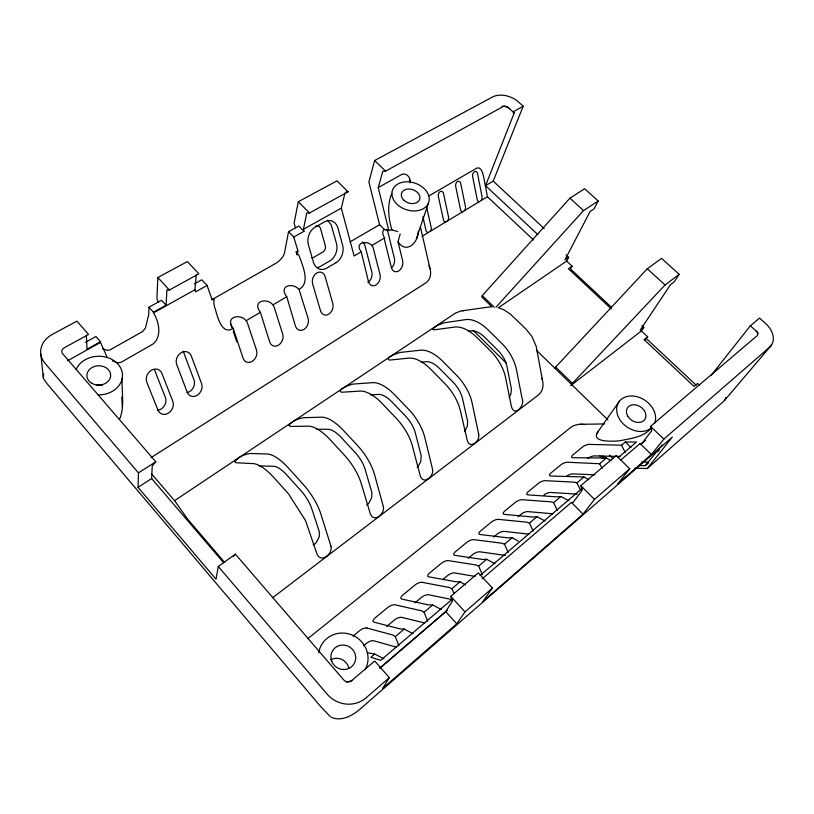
<?xml version="1.0" encoding="UTF-8"?>
<svg xmlns="http://www.w3.org/2000/svg" width="814" height="814" viewBox="0 0 814 814"><rect width="100%" height="100%" fill="white"/><g stroke="black" fill="none" stroke-linecap="round" stroke-linejoin="round"><path stroke-width="1.22" d="M119.516 419.281C125.387 406.013 120.95 390.822 122.426 376.902M379.823 668.08L445.665 611.599L452.574 600.986L450.732 596.347L478.296 572.893L492.45 588.044L465.008 611.884L456.786 623.799L382.6 688.491L389.326 677.645L374.735 660.999L351.546 680.718A5.576 5.383 41.2 0 1 343.783 679.975L235.378 554.161L218.294 566.493L216.015 579.222L138.054 487.342L138.451 472.863L45.116 363.41A26.18 20.808 -1.8 0 1 52.381 334.371L76.903 321.143L88.563 334.452L64.072 347.914A5.24 4.162 -1.8 0 0 62.668 353.714L155.779 461.782L152.249 465.934L151.638 478.551L223.677 562.769M115.71 362.25L118.152 362.851L121.174 362.261L153.113 343.956C162.19 336.487 158.964 321.418 153.47 312.871L153.5 312.21L166.066 305.199L161.548 300.264L148.972 307.214L148.718 314.774A8.13 3.765 -39.8 0 1 148.046 317.043L145.543 327.859L142.735 331.44L110.216 349.796L107.183 350.356L102.513 348.718M166.066 305.199L166.931 289.764L169.363 290.028L198.86 273.819L187.403 261.548L157.845 277.493L156.909 298.748L158.16 302.055M361.202 251.811L368.457 281.542A7.957 5.861 -73.7 0 0 376.037 284.951A7.957 5.861 -73.7 0 0 380.006 274.471L373.219 248.026C370.645 239.479 353.174 241.117 361.202 251.811L354.121 255.993L341.32 208.16L345.014 193.03M233.211 328.388L243.101 358.292A8.557 6.817 -66.1 0 0 252.238 361.375A8.557 6.817 -66.1 0 0 256.512 350.091L247.344 322.71C242.745 312.545 223.697 315.883 233.211 328.388C220.828 336.335 216.809 313.125 214.591 306.949L213.838 303.663L214.062 298.616L212.078 299.745L207.082 285.449L195.635 291.85L194.902 289.784L196.245 274.857M43.61 373.565L43.315 377.543M418.233 231.125C418.62 242.185 406.451 254.69 398.036 241.768L400.173 234.015M288.553 231.695L293.773 237.006L303.988 231.298L298.789 226.017L288.553 231.695L284.503 252.93A9.941 4.274 -43.9 0 1 275.743 263.38L211.823 299.715M303.988 231.298L303.408 229.294L306.786 213.003L309.503 212.993L348.077 191.789L336.976 180.871L298.3 201.73L294.108 223.189L295.462 227.767M297.904 250.956L297.069 255.006A10.083 4.253 -44.1 0 0 296.103 251.984L297.904 250.956L293.773 237.006M537.759 234.524L485.531 185.684L493.203 181.115L523.209 106.196L518.477 101.954A19.251 12.973 21.5 0 0 492.45 97.019L374.623 160.562L368.895 182L379.599 224.725L384.401 229.446L388.838 230.586A7.977 5.83 -76.2 0 1 391.931 229.894L397.659 231.552M388.838 230.586L378.235 187.586L382.773 171.296L385.612 171.154L503.052 106.593A3.846 2.595 21.5 0 1 508.292 107.58L514.204 112.953L485.531 185.684M416.463 238.492L428.479 203.042A19.119 13.97 18.7 0 0 406.094 181.817A19.119 13.97 18.7 0 0 397.11 204.304A19.119 13.97 18.7 0 0 428.479 203.042M422.008 236.314L462.759 211.691A3.643 2.503 -77.6 0 1 460.51 209.595L455.687 186.375A3.694 2.554 -78.7 0 1 457.509 181.553A3.694 2.554 -78.7 0 1 460.714 183.445L465.455 206.614A3.643 2.503 -77.6 0 1 464.468 210.653L462.779 211.691M481.054 200.631L479.232 201.648A3.612 2.442 -78 0 1 477.197 199.552L472.629 176.465A3.663 2.493 -79.1 0 1 474.43 171.693A3.663 2.493 -79.1 0 1 477.543 173.596L482.041 196.632A3.612 2.442 -78 0 1 481.176 200.478L487.454 196.764L483.424 175.844C482.743 172.914 481.155 166.656 477.014 167.979L429.019 195.859M391.809 193.427C386.996 204.955 388.349 218.213 391.921 229.894M566.015 254.884L568.62 257.316L564.906 259.839L590.181 211.426L594.027 208.893L598.178 200.987L584.645 188.736L569.932 198.158L482.295 295.574L481.705 296.907L491.982 306.919M598.097 431.786C589.428 443.04 615.394 441.402 620.309 440.639C630.982 438.522 644.057 436.976 651.373 427.94M498.076 307.946L566.646 261.08L568.62 257.316M566.646 261.08L572.069 266.158L570.563 268.986L611.334 307.153M554.731 368.07L647.283 268.783L661.548 258.364L679.202 274.349L674.226 281.807L670.502 284.625L640.16 330.209L643.762 327.421L641.941 325.722M571.489 384.401L665.048 285.002L679.202 274.349M509.208 397.608L510.978 393.549L511.385 388.909L506.969 366.381A19.943 11.193 54.3 0 0 497.914 350.335L484.574 337.159A19.851 11.101 54.9 0 0 471.082 330.86L468.61 331.176M570.726 385.633L641.412 330.942L643.762 327.421M644.647 340.018L647.679 336.793L641.412 330.942M596.703 433.516L619.362 401.271M492.45 588.044L482.824 601.566L583.028 514.163L594.474 499.399L629.721 468.772L616.259 455.535L580.83 485.683L582.264 490.14L573.066 502.503L571.418 502.391L482.295 578.744M620.756 460.114L640.069 443.559L641.758 443.579L651.821 430.687L650.59 426.343L757.01 335.816A4.263 2.981 34.4 0 0 756.186 331.023M634.93 468.142L647.262 468.549L723.585 401.373L725.111 399.694L725.762 397.354M629.721 468.772L617.724 483.892L651.373 454.548L663.848 439.112L769.627 347.202A21.327 14.927 34.4 0 0 765.364 323.25L759.584 318.071L750.376 325.783L711.233 375.285M716.249 370.451L717.816 368.488M639.031 465.527L645.258 465.72L662.148 444.953M657.732 451.811L659.279 449.918M647.262 468.549L672.283 437.128L358.811 710.195C351.404 716.076 340.832 721.621 331.41 717.297M724.45 400.529L771.387 345.258M464.601 431.471L467.297 426.2L467.653 421.469L462.556 398.677A20.533 10.674 54.3 0 0 453.113 382.234L439.58 368.518A20.431 10.572 54.9 0 0 426.16 361.701L421.337 362.159M233.14 556.664L235.378 554.161M496.021 307.173L583.536 210.582L598.178 200.987M645.258 465.72L648.453 462.922M389.326 677.645L366.229 697.71A27.88 26.893 41.3 0 1 327.096 694.098L218.294 566.493M380.067 668.08L447.374 610.337M641.758 443.579L645.522 440.343M452.116 599.369L380.698 660.317L370.869 657.295L374.725 654.029L383.964 658.902M480.107 575.478L582.417 488.166M618.121 457.692L636.467 442.043L625.305 441.971L621.479 445.207L589.194 444.383M398.86 645.807L395.339 636.589L404.243 629.049L413.024 633.709M427.676 621.204L424.104 612.24L432.692 604.975L441.33 609.533M454.12 593.386L451.851 588.766L460.134 581.745L465.496 584.91M482.275 574.572L478.632 566.096L486.63 559.33L494.993 563.715M486.63 559.33L482.57 559.452L454.894 555.331A5.545 2.198 -27.1 0 1 455.453 551.689L466.809 542.327A5.505 2.167 -26.7 0 1 473.86 539.662L501.831 543.192L504.487 544.22L512.21 537.678L518.264 541.157M512.21 537.678L508.139 537.871L480.077 534.523A5.454 2.127 -26.3 0 1 480.464 531.074L491.463 522.018A5.413 2.096 -26 0 1 498.433 519.363L526.75 522.161L529.466 523.076L536.935 516.758L545.044 520.97M536.935 516.758L532.844 517.012L504.446 514.387A5.362 2.055 -25.7 0 1 504.68 511.131L515.313 502.36A5.322 2.025 -25.3 0 1 522.212 499.715L550.844 501.831L553.612 502.635L560.836 496.53L568.823 500.661M560.836 496.53L556.735 496.845L528.042 494.902A5.281 1.994 -25 0 1 528.123 491.809L538.42 483.323A5.25 1.964 -24.8 0 1 545.248 480.687L574.155 482.153L576.973 482.865L583.964 476.953L588.675 479.67M583.964 476.953L550.885 476.027A5.21 1.923 -24.4 0 1 550.824 473.097L560.815 464.865A5.179 1.903 -24.2 0 1 567.562 462.25L599.592 463.736L606.359 458.007L610.999 460.673M363.583 645.756L366.351 643.436A5.942 2.523 -30.3 0 1 373.718 640.75L396.408 647.191M386.681 626.454L394.363 620.034A5.81 2.442 -29.3 0 1 401.638 617.358L424.796 622.964M414.926 602.859L421.428 597.435A5.688 2.371 -28.4 0 1 428.622 594.769L452.177 599.582M442.714 579.649L447.578 575.59A5.586 2.3 -27.6 0 1 454.69 572.934L475.162 576.434M468.162 558.394L472.863 554.466A5.484 2.218 -26.8 0 1 479.904 551.821L505.535 555.413M493.691 537.057L497.334 534.025A5.393 2.147 -26 0 1 504.293 531.389L528.998 534.167M518.142 516.646L521.021 514.234A5.311 2.086 -25.3 0 1 527.899 511.619L552.879 513.787M352.981 636.131L359.503 630.758A5.963 2.452 -30.1 0 1 366.87 628.042M307.794 638.654L570.797 427.381L573.565 425.691L578.612 424.338L604.537 423.941M647.679 336.793L644.098 339.591L694.098 386.436L697.598 383.465L699.358 385.114M272.578 597.761L538.186 395.136C542.765 391.758 543.884 385.419 542.46 380.169L536.182 346.367L531.959 336.548L525.986 329.07L510.449 314.173L504.151 309.971L499.45 308.099M572.069 266.158L568.386 268.701L611.345 308.954M384.401 229.446C381.359 231.339 383.079 235.663 384.584 237.983A7.977 5.83 -76.2 0 0 384.808 241.148L391.392 267.501A7.855 5.688 -74.7 0 0 398.707 270.96A7.855 5.688 -74.7 0 0 402.615 260.633L398.036 241.768M151.455 473.717L174.552 500.681L455.321 313.187L460.775 310.989L491.422 306.685M138.054 487.342L151.638 478.551M138.451 472.863L155.779 461.782M150.946 457.682L425.162 283.353C430.118 280.423 431.654 273.952 430.026 268.671L420.441 226.984M464.468 210.653L479.385 201.638M371.978 245.431L384.584 237.983M246.276 320.665L260.388 312.311C250.834 300.04 269.678 296.876 274.064 306.847L282.712 334.045A8.415 6.614 -68.1 0 1 278.5 345.156A8.415 6.614 -68.1 0 1 269.709 342.012L260.388 312.311M273.056 304.812L286.742 296.723C278.164 285.968 292.46 281.909 299.023 289.448L308.13 318.488A8.293 6.42 -69.9 0 1 303.978 329.436A8.293 6.42 -69.9 0 1 295.513 326.211L286.742 296.723M299.023 289.448C310.49 283.221 302.828 266.544 299.979 257.987L298.789 255.138L296.103 251.984M350.04 241.9L379.599 224.725M85.551 342.287L95.94 336.538L100.498 341.727L87.006 349.247L86.376 335.276M523.209 106.196L513.044 111.864L514.204 112.953M67.521 360.785L100.509 342.399L100.498 341.727M153.47 312.871L194.902 289.784M303.408 229.294L341.32 208.16M378.235 187.586L399.908 175.498C405.341 171.235 410.877 176.862 410.307 182.845M194.485 283.801L201.77 279.762L207.082 285.449M313.136 544.831L313.777 544.556A7.55 5.26 -59.5 0 0 316.137 542.785L319.2 536.935L319.373 531.908L311.66 508.414A22.548 8.527 54.6 0 0 300.875 490.618L286.782 474.989A22.426 8.445 55 0 0 273.789 466.3L258.984 465.873M606.359 458.007L573.036 457.733A5.138 1.862 -23.9 0 1 572.832 454.965L582.519 446.988A5.108 1.842 -23.7 0 1 589.194 444.383M460.134 581.745L456.105 581.786L428.846 576.841A5.647 2.269 -27.8 0 1 429.589 573.005L441.341 563.319A5.606 2.239 -27.5 0 1 448.463 560.632L476.048 564.957L478.632 566.096M432.692 604.975L428.693 604.934L401.902 599.104A5.759 2.34 -28.7 0 1 402.838 595.044L414.987 585.032A5.708 2.31 -28.3 0 1 422.201 582.336M404.243 629.049L400.274 628.917L374.002 622.15A5.891 2.411 -29.6 0 1 375.152 617.867L387.729 607.498A5.83 2.381 -29.2 0 1 395.014 604.792L421.683 610.846L424.104 612.24M374.725 654.029L367.287 652.747M462.342 310.745L463.98 310.622M370.329 394.892L378.479 394.434A21.052 9.972 54.9 0 1 391.799 401.811L405.525 416.117A21.164 10.063 54.4 0 1 415.374 432.987L421.235 455.871L420.736 461.64L418.05 466.402A7 4.691 -65.5 0 1 417.134 467.205M346.225 191.839L348.077 191.789M316.819 429.334L327.788 429.232A21.724 9.259 55 0 1 340.974 437.23L354.873 452.177A21.836 9.351 54.5 0 1 365.181 469.495L371.927 492.765L371.683 497.69L368.752 503.337A7.255 4.976 -62.7 0 1 366.534 504.995M620.187 456.461L594.424 455.901A5.098 1.882 -23.6 0 0 587.759 458.486M580.474 424.226L584.421 424.501M641.778 462.016L648.005 462.189M594.861 474.816L572.934 473.901A5.159 1.943 -24.1 0 0 566.208 476.495M577.248 494.139L550.773 492.46A5.23 2.015 -24.7 0 0 543.966 495.065M422.201 582.336L449.348 587.494L451.851 588.766M366.87 628.042L392.999 635.052L395.339 636.589M112.393 360.755L114.601 361.752M327.35 220.207L331.166 224.756L336.467 243.498A13.207 10.165 -75.3 0 1 329.945 260.816L320.726 266.209A13.268 10.287 -74.9 0 1 317.134 267.491M330.413 716.747L320.828 706.766L47.202 383.882L43.447 378.602M750.376 325.783L756.491 331.349A7.662 5.372 34.4 0 1 758.17 333.292M569.932 198.158L583.536 210.582M647.283 268.783L665.048 285.002M493.203 181.115L544.19 228.581M646.438 338.624L696.214 385.205M487.454 196.764L533.546 240.018M374.623 160.562L385.612 171.154M650.59 426.343L663.848 439.112M640.069 443.559L651.373 454.548M482.295 295.574L494.312 307.275M555.463 366.819L572.252 383.17M536.772 350.569L607.885 419.861M625.305 441.971L630.901 447.435M609.33 455.128L612.911 458.658M602.665 455.82L605.362 458.475M473.26 330.474L506.471 363.319M599.989 455.789L602.696 458.455M298.3 201.73L309.503 212.993M580.83 485.683L594.474 499.399M571.418 502.391L583.028 514.163M157.845 277.493L169.363 290.028M450.732 596.347L465.008 611.884M445.665 611.599L456.786 623.799M224.735 562.515L187.474 518.925L174.552 500.681M148.972 307.214L153.5 312.21M107.173 357.366L100.509 342.399M621.479 445.207L625.254 452.472M599.592 463.736L602.146 468.213M576.973 482.865L580.718 490.506M553.612 502.635L557.336 510.47M529.466 523.076L533.16 531.115M504.487 544.22L508.16 552.472M154.446 369.719L165.395 397.466A8.964 7.428 -57.6 0 1 158.323 410.266M428.917 265.639L430.026 268.671M230.779 324.287L231.98 327.798M233.191 331.308L236.813 341.849M541.839 378.317L542.46 380.169M422.893 216.768L425.987 230.372A3.714 2.625 -76.6 0 0 428.388 232.458M426.729 207.509L431.166 227.259A3.714 2.625 -76.6 0 1 430.179 231.38M121.754 397.14L122.365 407.305M40.853 354.253L43.356 378.022M409.462 179.172L409.595 181.003M213.299 299.694A10.531 4.589 -42 0 1 214.062 298.616M352.482 680.504A25.122 24.125 34.2 0 1 346.143 681.867M318.732 652.655A25.122 24.125 34.2 0 1 351.119 634.625A25.122 24.125 34.2 0 1 365.16 669.719M651.139 427.991A20.889 16.077 34.4 0 1 618.782 417.796A20.889 16.077 34.4 0 1 634.828 396.245A20.889 16.077 34.4 0 1 654.487 423.494M76.18 369.424A23.799 19.312 -1 0 1 104.202 356.746A23.799 19.312 -1 0 1 122.273 378.052A23.799 19.312 -1 0 1 97.772 394.882M447.517 220.899A3.673 2.564 -77.1 0 0 448.504 216.819L443.508 193.508A3.734 2.615 -78.3 0 0 440.211 191.626A3.734 2.615 -78.3 0 0 438.37 196.51L443.447 219.872A3.673 2.564 -77.1 0 0 445.767 221.957M501.953 106.308A6.919 4.67 21.5 0 1 509.472 108.689M391.463 267.867A7.794 5.688 -74.8 0 0 394.383 258.323L387.942 232.234A7.926 5.83 -76.3 0 0 386.426 229.273M367.918 282.417A7.896 5.861 -73.8 0 0 371.835 272.029L364.977 245.757A8.018 6.013 -75.4 0 0 362.423 241.982M187.128 392.623A8.791 7.214 -60.7 0 0 194.047 380.057L183.71 352.493A8.903 7.458 -62.2 0 0 183.109 351.261M96.408 385.449A11.589 9.503 -1.8 0 1 102.371 385.398M330.749 659.778A12.2 11.803 36.4 0 1 348.779 668.192M315.537 226.292A4.976 3.867 -76.6 0 1 320.533 228.663L325.285 245.574A4.925 3.805 -75.4 0 1 322.843 252.055L313.594 257.397A4.955 3.856 -74.9 0 1 311.569 257.885M432.672 328.988L433.374 329.762L434.92 329.731L454.721 327.075A32.794 18.01 54.9 0 1 476.933 337.525L490.466 350.915A32.947 18.162 54.3 0 1 505.586 377.635L511.375 406.328C514.346 418.04 525.6 405.036 522.039 398.26L516.463 369.648A32.702 18.366 54.3 0 0 501.505 343.101L488.013 329.833A32.55 18.213 54.9 0 0 465.781 319.597L443.874 322.832L436.853 325.661L432.672 328.988M432.499 469.027C434.493 476.261 422.975 485.846 420.126 475.366L412.403 446.041A34.982 16.239 54.4 0 0 395.94 417.928L382.01 403.357A34.809 16.087 54.9 0 0 360.103 391.096L341.575 392.246C335.429 389.977 351.821 383.781 353.846 384.025L372.568 382.661A34.544 16.361 54.9 0 1 394.525 394.678L408.404 409.086A34.717 16.514 54.4 0 1 424.694 437.026L432.499 469.027M331.003 546.357C332.784 554.161 320.645 563.878 316.809 553.52L305.535 520.594L288.614 493.996L274.318 478.042A37.088 13.492 55 0 0 252.991 463.573L236.233 462.79L234.859 462.057C237.505 456.746 244.627 454.456 250.132 453.479L267.145 453.998A36.783 13.858 55 0 1 288.563 468.162L302.818 483.933A36.976 13.991 54.6 0 1 320.665 513.4L331.003 546.357M383.363 506.634C385.114 514.082 373.402 523.555 370.126 513.196L361.263 483.587A36.091 15.028 54.5 0 0 344.027 454.721L329.914 439.489A35.908 14.886 55 0 0 308.252 426.18L290.537 426.424L288.919 425.447C292.053 420.757 298.29 418.691 303.591 417.684L321.53 417.195A35.623 15.201 55 0 1 343.254 430.23L357.326 445.299A35.806 15.344 54.5 0 1 374.359 473.972L383.363 506.634M478.713 434.279C480.382 441.168 469.424 450.111 467.124 439.804L460.419 410.795A33.934 17.277 54.4 0 0 444.658 383.394L430.921 369.434A33.771 17.114 54.9 0 0 408.832 358.129L389.611 360.073C383.089 357.997 399.155 352.35 401.19 352.33L420.563 350.193A33.516 17.348 54.9 0 1 442.694 361.274L456.369 375.091A33.679 17.511 54.3 0 1 471.967 402.309L478.713 434.279M336.06 262.647L326.831 268.091A13.35 10.297 -74.8 0 1 313.441 262.179L308.465 244.983A13.492 10.47 -76 0 1 315.201 227.096L324.705 221.774A13.421 10.338 -76.4 0 1 337.993 228.205L342.623 245.238A13.289 10.175 -75.2 0 1 336.06 262.647M158.089 410.348L146.835 382.336A9.158 7.692 -59 0 1 151.343 370.258A9.158 7.692 -59 0 1 161.894 373.392L172.833 401.322A9.046 7.438 -57.9 0 1 168.356 413.146A9.046 7.438 -57.9 0 1 158.089 410.348M187.332 392.44L176.719 364.601A8.985 7.479 -62.4 0 1 181.166 352.716A8.985 7.479 -62.4 0 1 191.3 355.952L201.607 383.699A8.862 7.234 -61 0 1 197.212 395.339A8.862 7.234 -61 0 1 187.332 392.44M320.553 310.877L312.647 283.964A8.303 6.4 -73.1 0 1 316.778 272.965A8.303 6.4 -73.1 0 1 325.122 276.557L332.794 303.388A8.171 6.227 -71.4 0 1 328.714 314.173A8.171 6.227 -71.4 0 1 320.553 310.877M403.846 200.224A9.565 6.99 18.7 0 0 419.556 199.654A9.565 6.99 18.7 0 0 408.414 189.011A9.565 6.99 18.7 0 0 403.846 200.224M627.736 416.096A10.45 8.038 34.4 0 0 644.607 419.739A10.45 8.038 34.4 0 0 636.121 404.975A10.45 8.038 34.4 0 0 627.736 416.096M92.013 383.404A11.905 9.656 -1 0 0 110.643 376.139A11.905 9.656 -1 0 0 93.702 366.727A11.905 9.656 -1 0 0 92.013 383.404M331.786 661.385A12.556 12.068 34.2 0 0 353.052 665.201A12.556 12.068 34.2 0 0 345.075 645.258A12.556 12.068 34.2 0 0 331.786 661.385"/></g></svg>
